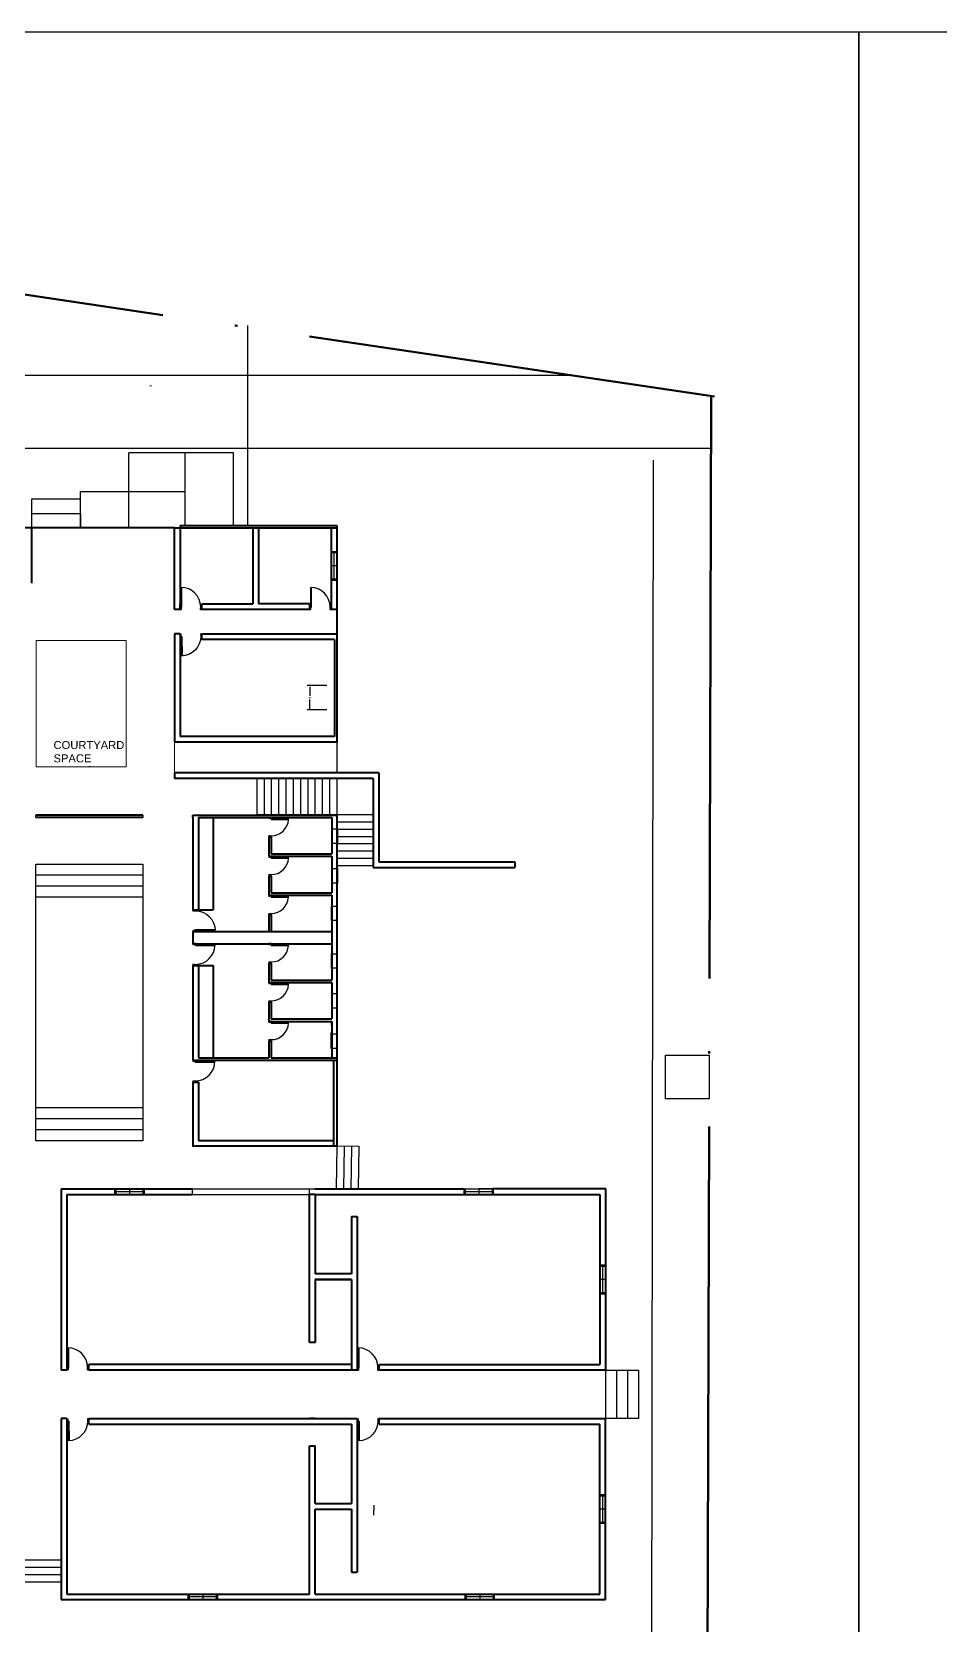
# Model space of a CAD drawing. Header units: metres. Extents: x -353 to 1688, y -477 to 135.
# Drawn here: x -232 to -194.6, y -266.6 to -200.9 of the extents above; entities that cross this region are included whole.
import ezdxf

# ---------------------------------------------------------------- set-up
doc = ezdxf.new("R2010")
doc.units = ezdxf.units.M
doc.header["$MEASUREMENT"] = 0
doc.linetypes.add('ACAD_ISO04W100', pattern=[30, 24, -3, 0, -3])
for name, color, linetype in [('ARCH', 7, 'Continuous'), ('CIRCULATION', 8, 'Continuous'), ('door space', 1, 'Continuous'), ('FUR', 7, 'Continuous'), ('ID-LOOSE', 31, 'Continuous'), ('WINDOW', 10, 'Continuous')]:
    doc.layers.add(name, color=color, linetype=linetype)
for name, color, linetype, lineweight in [('PLINTH', 7, 'Continuous', 20), ('SITE BOUNDARY', 6, 'ACAD_ISO04W100', 60), ('WALL', 2, 'Continuous', 40)]:
    doc.layers.add(name, color=color, linetype=linetype, lineweight=lineweight)
doc.layers.add('STAIR', color=231, linetype='Continuous', plot=False)
doc.styles.get("Standard").update_dxf_attribs({"font": 'arial.ttf'})
doc.dimstyles.new('ARCHITXT', dxfattribs={"dimtxt": 0.05, "dimasz": 0.05, "dimexe": 0.1, "dimexo": 0.02, "dimgap": 0.05, "dimtad": 1, "dimtih": 1, "dimtoh": 1, "dimdec": 0, "dimlfac": 1000, "dimzin": 0, "dimdsep": 46, "dimtxsty": 'Standard', "dimcen": 0.1, "dimdle": 0.18, "dimclrd": 15, "dimclre": 15, "dimclrt": 202, "dimadec": 0, "dimazin": 0, "dimtfac": 0.72, "dimtdec": 0, "dimtix": 1, "dimtmove": 2, "dimatfit": 3, "dimfxl": 1, "dimtolj": 1, "dimtzin": 0, "dimarcsym": 0})

# ---------------------------------------------------------------- blocks, each defined once
blk = doc.blocks.new('DOOR-80')
at = {"layer": 'ARCH', "color": 32}
for p, q in [((-360, -263), (-360, -363)), ((-315, -263), (-360, -263)), ((-360, -363), (-310, -363)), ((-315, -263), (-315, -303)), ((-310, -303), (-315, -303)), ((-310, -303), (-310, -363)), ((390, -363), (390, -303)), ((395, -303), (390, -303)), ((390, -363), (440, -363)), ((440, -263), (395, -263)), ((395, -303), (395, -263)), ((440, -363), (440, -263))]:
    blk.add_line(p, q, dxfattribs=at)
blk.add_lwpolyline([(-280, 447), (-315, 447), (-315, -263), (-280, -263)], close=True, dxfattribs=at)
at = {"layer": 'ARCH', "color": 40}
blk.add_arc((-315, -263), 710, 0, 87.17441, dxfattribs=at)
blk = doc.blocks.new('*D307')
at = {"layer": 'Defpoints', "color": 0, "transparency": 16777216}
for p in [(-220.571, -227.856), (-219.846, -227.856), (-219.846, -228.856)]:
    blk.add_point(p, dxfattribs=at)
at = {"layer": 'ID-LOOSE', "color": 15, "lineweight": -2, "transparency": 16777216}
for p, q in [((-219.866, -227.856), (-220.671, -227.856)), ((-220.571, -227.906), (-220.571, -228.28)), ((-219.866, -228.856), (-220.671, -228.856)), ((-220.571, -228.806), (-220.571, -228.431))]:
    blk.add_line(p, q, dxfattribs=at)
at = {"layer": 'ID-LOOSE', "color": 15, "transparency": 16777216}
for points in [[(-220.58, -227.906), (-220.563, -227.906), (-220.571, -227.856)], [(-220.58, -228.806), (-220.563, -228.806), (-220.571, -228.856)]]:
    blk.add_solid(points, dxfattribs=at)
at = {"layer": 'ID-LOOSE', "color": 202, "transparency": 16777216, "insert": (-220.571, -228.356), "char_height": 0.05, "attachment_point": 5}
blk.add_mtext('\\A1;1000', dxfattribs=at)

msp = doc.modelspace()

# ---------------------------------------------------------------- linework, layer by layer
for p, q in [((-206.49331, -281.68492), (-206.41113, -218.56538)), ((-219.4527, -230.179), (-219.4527, -231.449)), ((-222.7527, -231.679), (-222.7527, -233.179)), ((-221.8527, -231.679), (-221.8527, -233.179)), ((-219.4527, -231.679), (-219.4527, -233.179)), ((-219.4527, -233.179), (-222.7527, -233.179)), ((-230.80192, -248.59165), (-225.4127, -248.59165)), ((-230.57192, -248.59165), (-225.4127, -248.59165)), ((-220.57192, -248.59165), (-220.34192, -248.59165)), ((-229.67192, -255.82165), (-220.57192, -255.82165)), ((-230.80192, -256.05165), (-230.57192, -256.05165)), ((-229.67192, -256.05165), (-220.34192, -256.05165)), ((-207.03192, -256.05165), (-207.03192, -258.05165)), ((-230.57192, -258.28165), (-230.57186, -258.28165)), ((-218.61192, -258.05277), (-218.61192, -261.55165)), ((-230.57192, -265.51165), (-226.57192, -265.51165))]:
    msp.add_line(p, q)
at = {"layer": 'CIRCULATION'}
for p, q in [((-209.64445, -215.08567), (-233.45305, -215.08567)), ((-204.04083, -218.08567), (-233.45305, -218.08567))]:
    msp.add_line(p, q, dxfattribs=at)
at = {"layer": 'Defpoints'}
for p, q in [((-204.03472, -215.91671), (-204.03472, -218.91671)), ((-232.01626, -223.63724), (-232.01539, -223.63724)), ((-225.9127, -224.489), (-225.9127, -224.489)), ((-225.9127, -224.489), (-225.9127, -224.489)), ((-225.9127, -224.489), (-225.9127, -224.489)), ((-222.6827, -224.489), (-222.68368, -224.489)), ((-231.85017, -233.28714), (-231.85017, -233.18714)), ((-227.45017, -233.18714), (-227.45017, -233.28714)), ((-231.85017, -235.20745), (-227.45017, -235.20745)), ((-231.85017, -246.60745), (-231.85017, -235.20745)), ((-227.45017, -235.20745), (-227.45017, -246.60745)), ((-205.91527, -243.07657), (-204.11527, -243.07657)), ((-205.91527, -244.87657), (-205.91527, -243.07657)), ((-204.11527, -243.07657), (-204.11527, -244.87657)), ((-204.11527, -244.87657), (-205.91527, -244.87657)), ((-227.45017, -246.60745), (-231.85017, -246.60745)), ((-218.612, -258.05294), (-218.84192, -258.05277))]:
    msp.add_line(p, q, dxfattribs=at)
for points in [[(-197.94718, -305.92207), (-272.19718, -305.92207), (-272.19718, -200.92207), (-197.94718, -200.92207)], [(-123.69718, -305.92207), (-197.94718, -305.92207), (-197.94718, -200.92207), (-123.69718, -200.92207)]]:
    msp.add_lwpolyline(points, close=True, dxfattribs=at)
at = {"layer": 'door space'}
for p, q in [((-225.87072, -223.80966), (-225.87072, -224.61966)), ((-225.83572, -224.61966), (-225.83572, -223.80966)), ((-220.5377, -223.809), (-220.5377, -224.619)), ((-220.5027, -224.619), (-220.5027, -223.809)), ((-225.87072, -224.61966), (-225.91572, -224.61966)), ((-225.91572, -224.61966), (-225.91572, -224.71966)), ((-225.91572, -224.71966), (-225.86572, -224.71966)), ((-225.87072, -224.61966), (-225.83572, -224.61966)), ((-225.87072, -224.61966), (-225.87072, -224.65966)), ((-225.86572, -224.65966), (-225.87072, -224.65966)), ((-225.86572, -224.65966), (-225.86572, -224.71966)), ((-225.06072, -224.65966), (-225.06572, -224.65966)), ((-225.06572, -224.71966), (-225.06572, -224.65966)), ((-225.06572, -224.71966), (-225.01572, -224.71966)), ((-225.01572, -224.61966), (-225.06072, -224.61966)), ((-225.06072, -224.65966), (-225.06072, -224.61966)), ((-225.01572, -224.71966), (-225.01572, -224.61966)), ((-220.5377, -224.619), (-220.5827, -224.619)), ((-220.5827, -224.619), (-220.5827, -224.719)), ((-220.5827, -224.719), (-220.5327, -224.719)), ((-220.5377, -224.619), (-220.5027, -224.619)), ((-220.5377, -224.619), (-220.5377, -224.659)), ((-220.5327, -224.659), (-220.5377, -224.659)), ((-220.5327, -224.659), (-220.5327, -224.719)), ((-219.7277, -224.659), (-219.7327, -224.659)), ((-219.7327, -224.719), (-219.7327, -224.659)), ((-219.7327, -224.719), (-219.6827, -224.719)), ((-219.6827, -224.619), (-219.7277, -224.619)), ((-219.7277, -224.659), (-219.7277, -224.619)), ((-219.6827, -224.719), (-219.6827, -224.619)), ((-225.91342, -225.72941), (-225.86342, -225.72891)), ((-225.91242, -225.82941), (-225.91342, -225.72941)), ((-225.86282, -225.78891), (-225.86782, -225.78896)), ((-225.86742, -225.82896), (-225.86782, -225.78896)), ((-225.86282, -225.78891), (-225.86342, -225.72891)), ((-225.06346, -225.72088), (-225.01346, -225.72038)), ((-225.06346, -225.72088), (-225.06286, -225.78088)), ((-225.05786, -225.78083), (-225.06286, -225.78088)), ((-225.05786, -225.78083), (-225.05746, -225.82083)), ((-225.01346, -225.72038), (-225.01246, -225.82037)), ((-225.86742, -225.82896), (-225.91242, -225.82941)), ((-225.86742, -225.82896), (-225.83242, -225.8286)), ((-225.85929, -226.63892), (-225.86742, -225.82896)), ((-225.83242, -225.8286), (-225.82429, -226.63856)), ((-225.01246, -225.82037), (-225.05746, -225.82083)), ((-225.38237, -237.0909), (-225.28237, -237.0899)), ((-225.38187, -237.1409), (-225.38237, -237.0909)), ((-225.38187, -237.1409), (-225.32187, -237.1403)), ((-225.32192, -237.1353), (-225.28192, -237.1349)), ((-225.28237, -237.0899), (-225.28192, -237.1349)), ((-225.31384, -237.94026), (-225.37384, -237.94086)), ((-225.37334, -237.99086), (-225.37384, -237.94086)), ((-225.27334, -237.98985), (-225.37334, -237.99086)), ((-225.31384, -237.94026), (-225.31379, -237.94526)), ((-225.27379, -237.94486), (-225.31379, -237.94526)), ((-225.27414, -237.90986), (-224.46418, -237.90173)), ((-225.27379, -237.94486), (-225.27414, -237.90986)), ((-224.46383, -237.93673), (-225.27379, -237.94486)), ((-225.27379, -237.94486), (-225.27334, -237.98985)), ((-225.38093, -238.48516), (-225.38093, -238.53516)), ((-225.28093, -238.48516), (-225.38093, -238.48516)), ((-225.32093, -238.53516), (-225.38093, -238.53516)), ((-225.28093, -238.53016), (-225.32093, -238.53016)), ((-225.32093, -238.53516), (-225.32093, -238.53016)), ((-225.28093, -238.53016), (-225.28093, -238.48516)), ((-224.47093, -238.53016), (-225.28093, -238.53016)), ((-225.28093, -238.53016), (-225.28093, -238.56516)), ((-225.28093, -238.56516), (-224.47093, -238.56516)), ((-225.38093, -239.33516), (-225.38093, -239.38516)), ((-225.38093, -239.33516), (-225.32093, -239.33516)), ((-225.38093, -239.38516), (-225.28093, -239.38516)), ((-225.32093, -239.34016), (-225.32093, -239.33516)), ((-225.32093, -239.34016), (-225.28093, -239.34016)), ((-225.28093, -239.38516), (-225.28093, -239.34016)), ((-225.38302, -243.28714), (-225.38302, -243.33714)), ((-225.28302, -243.28714), (-225.38302, -243.28714)), ((-225.32302, -243.33714), (-225.38302, -243.33714)), ((-225.28302, -243.33214), (-225.32302, -243.33214)), ((-225.32302, -243.33714), (-225.32302, -243.33214)), ((-225.28302, -243.33214), (-225.28302, -243.28714)), ((-224.47302, -243.33214), (-225.28302, -243.33214)), ((-225.28302, -243.33214), (-225.28302, -243.36714)), ((-225.28302, -243.36714), (-224.47302, -243.36714)), ((-225.38302, -244.13714), (-225.38302, -244.18714)), ((-225.38302, -244.13714), (-225.32302, -244.13714)), ((-225.32302, -244.14214), (-225.32302, -244.13714)), ((-225.32302, -244.14214), (-225.28302, -244.14214)), ((-225.28302, -244.18714), (-225.28302, -244.14214)), ((-225.38302, -244.18714), (-225.28302, -244.18714)), ((-230.52873, -255.14096), (-230.52873, -255.95096)), ((-230.49373, -255.95096), (-230.49373, -255.14096)), ((-218.567, -255.14165), (-218.567, -255.95165)), ((-218.532, -255.95165), (-218.532, -255.14165)), ((-230.52873, -255.95096), (-230.57373, -255.95096)), ((-230.57373, -255.95096), (-230.57373, -256.05096)), ((-230.52873, -255.95096), (-230.49373, -255.95096)), ((-230.52873, -255.95096), (-230.52873, -255.99096)), ((-230.52373, -255.99096), (-230.52873, -255.99096)), ((-230.52373, -255.99096), (-230.52373, -256.05096)), ((-229.71873, -255.99096), (-229.72373, -255.99096)), ((-229.72373, -256.05096), (-229.72373, -255.99096)), ((-229.67373, -255.95096), (-229.71873, -255.95096)), ((-229.71873, -255.99096), (-229.71873, -255.95096)), ((-229.67373, -256.05096), (-229.67373, -255.95096)), ((-218.567, -255.95165), (-218.612, -255.95165)), ((-218.612, -255.95165), (-218.612, -256.05165)), ((-218.567, -255.95165), (-218.532, -255.95165)), ((-218.567, -255.95165), (-218.567, -255.99165)), ((-218.562, -255.99165), (-218.567, -255.99165)), ((-218.562, -255.99165), (-218.562, -256.05165)), ((-217.757, -255.99165), (-217.762, -255.99165)), ((-217.762, -256.05165), (-217.762, -255.99165)), ((-217.712, -255.95165), (-217.757, -255.95165)), ((-217.757, -255.99165), (-217.757, -255.95165)), ((-217.712, -256.05165), (-217.712, -255.95165)), ((-230.57373, -256.05096), (-230.52373, -256.05096)), ((-229.72373, -256.05096), (-229.67373, -256.05096)), ((-218.612, -256.05165), (-218.562, -256.05165)), ((-217.762, -256.05165), (-217.712, -256.05165)), ((-230.57482, -258.06119), (-230.52483, -258.06069)), ((-230.57382, -258.16118), (-230.57482, -258.06119)), ((-230.52882, -258.16073), (-230.57382, -258.16118)), ((-230.52422, -258.12068), (-230.52922, -258.12074)), ((-230.52882, -258.16073), (-230.52922, -258.12074)), ((-230.52882, -258.16073), (-230.49382, -258.16038)), ((-230.52069, -258.97069), (-230.52882, -258.16073)), ((-230.52422, -258.12068), (-230.52483, -258.06069)), ((-230.49382, -258.16038), (-230.48569, -258.97034)), ((-229.72487, -258.05266), (-229.67487, -258.05216)), ((-229.72487, -258.05266), (-229.72426, -258.11265)), ((-229.71926, -258.1126), (-229.72426, -258.11265)), ((-229.71926, -258.1126), (-229.71886, -258.1526)), ((-229.67386, -258.15215), (-229.71886, -258.1526)), ((-229.67487, -258.05216), (-229.67386, -258.15215)), ((-218.61633, -258.06109), (-218.56633, -258.06059)), ((-218.61533, -258.16108), (-218.61633, -258.06109)), ((-218.57033, -258.16063), (-218.61533, -258.16108)), ((-218.56573, -258.12058), (-218.57073, -258.12063)), ((-218.57033, -258.16063), (-218.57073, -258.12063)), ((-218.57033, -258.16063), (-218.53533, -258.16028)), ((-218.5622, -258.97059), (-218.57033, -258.16063)), ((-218.56573, -258.12058), (-218.56633, -258.06059)), ((-218.53533, -258.16028), (-218.5272, -258.97024)), ((-217.76638, -258.05256), (-217.71638, -258.05206)), ((-217.76638, -258.05256), (-217.76577, -258.11255)), ((-217.76077, -258.1125), (-217.76577, -258.11255)), ((-217.76077, -258.1125), (-217.76037, -258.1525)), ((-217.71537, -258.15205), (-217.76037, -258.1525)), ((-217.71638, -258.05206), (-217.71537, -258.15205))]:
    msp.add_line(p, q, dxfattribs=at)
for centre, major_axis in [((-225.87072, -224.61966), (-0.57276, 0.57276)), ((-220.5377, -224.619), (-0.57276, 0.57276)), ((-225.28093, -238.53016), (0.57276, 0.57276)), ((-225.28302, -243.33214), (0.57276, 0.57276)), ((-230.52873, -255.95096), (-0.57276, 0.57276)), ((-218.567, -255.95165), (-0.57276, 0.57276))]:
    msp.add_ellipse(centre, major_axis=major_axis, ratio=1, start_param=3.92699082, end_param=5.49778714, dxfattribs=at)
at = {"layer": 'door space', "extrusion": (0, 0, -1)}
for centre, major_axis in [((-225.86742, -225.82896), (-0.56698, -0.57848)), ((-225.27379, -237.94486), (0.57848, -0.56698)), ((-230.52882, -258.16073), (-0.56698, -0.57848)), ((-218.57033, -258.16063), (-0.56698, -0.57848))]:
    msp.add_ellipse(centre, major_axis=major_axis, ratio=1, start_param=3.92699082, end_param=5.49778714, dxfattribs=at)
at = {"layer": 'FUR'}
for p in [(-217.92908, -261.62587), (-217.92908, -262.02587)]:
    msp.add_line(p, (-217.92908, -261.82587), dxfattribs=at)
at = {"layer": 'PLINTH'}
for p, q in [((-231.83367, -225.99881), (-228.13367, -225.99881)), ((-231.83367, -231.19881), (-231.83367, -225.99881)), ((-228.13367, -225.99881), (-228.13367, -231.19881)), ((-226.1427, -231.449), (-226.1427, -230.179)), ((-228.13367, -231.19881), (-231.83367, -231.19881))]:
    msp.add_line(p, q, dxfattribs=at)
at = {"layer": 'SITE BOUNDARY'}
for p, q in [((-250.36149, -209.08752), (-203.89173, -215.93779)), ((-204.03472, -215.91671), (-204.21817, -281.0103))]:
    msp.add_line(p, q, dxfattribs=at)
at = {"layer": 'STAIR'}
for p, q in [((-223.11539, -221.259), (-223.11539, -213.01551)), ((-228.01539, -221.359), (-228.01539, -218.259)), ((-223.71539, -218.259), (-228.01539, -218.259)), ((-225.71539, -218.259), (-225.71539, -221.259)), ((-223.71539, -221.259), (-223.71539, -218.259)), ((-230.01539, -221.359), (-230.01539, -219.859)), ((-230.01539, -219.859), (-225.71539, -219.859)), ((-232.01539, -221.359), (-232.01539, -220.159)), ((-232.01539, -220.159), (-230.01539, -220.159)), ((-232.01539, -220.759), (-230.01539, -220.759)), ((-230.01539, -220.759), (-230.01539, -221.359)), ((-225.71539, -221.259), (-223.71539, -221.259)), ((-222.7527, -231.679), (-222.7527, -233.179)), ((-222.4527, -231.679), (-222.4527, -233.179)), ((-222.1527, -231.679), (-222.1527, -233.179)), ((-221.8527, -231.679), (-221.8527, -233.179)), ((-221.5527, -231.679), (-221.5527, -233.179)), ((-221.2527, -231.679), (-221.2527, -233.179)), ((-220.9527, -231.679), (-220.9527, -233.179)), ((-220.6527, -231.679), (-220.6527, -233.179)), ((-220.3527, -231.679), (-220.3527, -233.179)), ((-220.0527, -231.679), (-220.0527, -233.179)), ((-219.7527, -231.679), (-219.7527, -233.179)), ((-219.4527, -231.679), (-219.4527, -233.179)), ((-217.9527, -233.179), (-219.4527, -233.179)), ((-217.9527, -233.479), (-219.4527, -233.479)), ((-217.9527, -233.779), (-219.4527, -233.779)), ((-217.9527, -234.079), (-219.4527, -234.079)), ((-217.9527, -234.379), (-219.4527, -234.379)), ((-217.9527, -234.679), (-219.4527, -234.679)), ((-217.9527, -234.979), (-219.4527, -234.979)), ((-217.9527, -235.279), (-219.4527, -235.279)), ((-231.85017, -235.65745), (-227.45017, -235.65745)), ((-231.85017, -236.10745), (-227.45017, -236.10745)), ((-231.85017, -236.55745), (-227.45017, -236.55745)), ((-227.45017, -245.25745), (-231.85017, -245.25745)), ((-227.45017, -245.70745), (-231.85017, -245.70745)), ((-227.45017, -246.15745), (-231.85017, -246.15745)), ((-219.45302, -246.82165), (-219.47692, -248.59165)), ((-219.45302, -246.82165), (-218.5531, -246.83381)), ((-219.15304, -246.8257), (-219.17695, -248.5957)), ((-218.85307, -246.82975), (-218.87697, -248.59975)), ((-218.5531, -246.83381), (-218.577, -248.60381)), ((-208.38192, -256.05165), (-207.03192, -256.05165)), ((-208.38192, -256.05165), (-208.38164, -258.05165)), ((-207.93192, -256.05165), (-207.93192, -258.05165)), ((-207.48192, -256.05165), (-207.48192, -258.05165)), ((-207.03192, -256.05165), (-207.03192, -258.05165)), ((-207.03192, -258.05165), (-208.38192, -258.05165)), ((-235.71407, -263.87513), (-230.80192, -263.87513)), ((-235.71407, -264.17513), (-230.80192, -264.17513)), ((-235.71407, -264.47513), (-230.80192, -264.47513)), ((-235.71407, -264.77513), (-230.80192, -264.77513))]:
    msp.add_line(p, q, dxfattribs=at)
at = {"layer": 'WALL'}
for p, q in [((-227.12661, -212.51265), (-227.12661, -212.51265)), ((-227.12661, -215.49253), (-227.12661, -215.51265)), ((-226.1427, -221.359), (-236.47539, -221.359)), ((-232.01539, -223.63724), (-232.01539, -221.35344)), ((-226.14403, -224.71317), (-226.14403, -221.36952)), ((-226.1427, -221.359), (-219.4527, -221.359)), ((-225.9127, -221.259), (-225.9127, -224.489)), ((-225.9127, -221.259), (-219.4527, -221.259)), ((-222.9127, -221.359), (-222.9127, -224.489)), ((-222.6827, -221.359), (-222.6827, -224.489)), ((-219.6827, -221.359), (-219.6827, -224.719)), ((-219.4527, -221.259), (-219.4527, -230.179)), ((-225.9134, -224.49004), (-225.9134, -224.72004)), ((-225.0134, -224.72004), (-225.0134, -224.49004)), ((-225.0134, -224.49004), (-222.9127, -224.49004)), ((-220.5827, -224.489), (-222.6827, -224.489)), ((-220.5827, -224.489), (-220.5827, -224.719)), ((-225.9134, -224.719), (-226.1427, -224.719)), ((-222.68368, -224.719), (-225.0134, -224.719)), ((-220.5827, -224.719), (-222.68368, -224.719)), ((-219.4527, -224.719), (-219.6827, -224.719)), ((-226.1427, -225.7197), (-226.1427, -230.179)), ((-225.91282, -225.7197), (-226.1427, -225.7197)), ((-225.91282, -225.7197), (-225.91282, -225.9497)), ((-225.01282, -225.7197), (-219.4527, -225.71897)), ((-225.01282, -225.9497), (-225.01282, -225.7197)), ((-225.91282, -225.9497), (-225.9127, -225.9497)), ((-225.9127, -225.949), (-225.9127, -229.949)), ((-219.5527, -225.949), (-225.01282, -225.949)), ((-219.5527, -225.949), (-219.5527, -229.949)), ((-219.4527, -230.179), (-226.1427, -230.179)), ((-219.5527, -229.949), (-225.9127, -229.949)), ((-229.6227, -231.19881), (-229.6227, -231.179)), ((-226.1427, -231.449), (-226.1427, -231.679)), ((-217.7227, -231.449), (-226.1427, -231.449)), ((-217.9527, -231.679), (-226.1427, -231.679)), ((-217.9527, -231.679), (-217.9527, -233.479)), ((-217.7227, -231.449), (-217.7227, -233.479)), ((-227.45017, -233.18714), (-231.85017, -233.18714)), ((-227.45017, -233.28714), (-231.85017, -233.28714)), ((-225.38302, -233.18714), (-219.45302, -233.18714)), ((-225.38302, -233.28714), (-225.38302, -233.18714)), ((-225.38302, -233.28714), (-225.38302, -237.08714)), ((-225.15302, -233.28714), (-222.25302, -233.28714)), ((-225.15302, -233.28714), (-225.15302, -237.08714)), ((-224.55302, -233.28714), (-224.55302, -237.08714)), ((-222.25302, -233.28714), (-219.65302, -233.28714)), ((-219.65302, -233.28714), (-219.65302, -234.78714)), ((-219.45302, -233.18714), (-219.45302, -238.77066)), ((-217.9527, -233.479), (-217.9527, -235.35193)), ((-217.7227, -233.479), (-217.7227, -235.12193)), ((-222.25302, -234.08714), (-222.15302, -234.08714)), ((-222.25302, -234.08714), (-222.25302, -234.88714)), ((-222.15302, -234.08714), (-222.15302, -234.78714)), ((-222.25302, -234.88714), (-219.65302, -234.88714)), ((-222.15302, -234.78714), (-219.65302, -234.78714)), ((-219.65302, -234.88714), (-219.65302, -236.38714)), ((-217.9527, -235.35193), (-212.1227, -235.35193)), ((-217.7227, -235.12193), (-212.1227, -235.12193)), ((-212.1227, -235.12193), (-212.1227, -235.35193)), ((-222.25302, -235.68714), (-222.15302, -235.68714)), ((-222.25302, -235.68714), (-222.25302, -236.48714)), ((-222.15302, -235.68714), (-222.15302, -236.38714)), ((-222.25302, -236.48714), (-219.65302, -236.48714)), ((-222.15302, -236.38714), (-219.65302, -236.38714)), ((-219.65302, -236.48714), (-219.65302, -238.77066)), ((-225.38302, -237.08714), (-224.55302, -237.08714)), ((-222.25302, -237.28714), (-222.15302, -237.28714)), ((-222.25302, -237.28714), (-222.25302, -237.98714)), ((-222.15302, -237.28714), (-222.15302, -237.98714)), ((-225.38302, -237.98714), (-219.65302, -237.98714)), ((-225.38302, -237.98714), (-225.38302, -238.48714)), ((-225.38302, -238.48714), (-219.65302, -238.48714)), ((-219.65302, -238.48714), (-219.65302, -239.98714)), ((-219.45302, -238.48714), (-219.45302, -241.83)), ((-225.38302, -239.38714), (-224.55302, -239.38714)), ((-225.38302, -239.38714), (-225.38302, -243.28714)), ((-225.15302, -239.38714), (-225.15302, -243.18714)), ((-225.15302, -239.38714), (-225.15302, -243.18714)), ((-224.55302, -239.38714), (-224.55302, -243.18714)), ((-222.25302, -239.28714), (-222.15302, -239.28714)), ((-222.25302, -239.28714), (-222.25302, -240.08714)), ((-222.15302, -239.28714), (-222.15302, -239.98714)), ((-222.25302, -240.08714), (-219.65302, -240.08714)), ((-222.15302, -239.98714), (-219.65302, -239.98714)), ((-219.65302, -240.08714), (-219.65302, -241.58714)), ((-222.25302, -240.88714), (-222.25302, -241.68714)), ((-222.25302, -240.88814), (-222.15302, -240.88814)), ((-222.15302, -240.88714), (-222.15302, -241.58714)), ((-222.15302, -241.68714), (-222.25302, -241.68714)), ((-222.15302, -241.58714), (-219.65302, -241.58714)), ((-222.15302, -241.68714), (-219.65302, -241.68714)), ((-219.68302, -242.1511), (-219.68302, -242.80352)), ((-219.65302, -241.68714), (-219.65302, -241.83)), ((-219.65302, -241.83), (-219.65302, -241.68714)), ((-219.65302, -241.68714), (-219.65302, -243.18714)), ((-219.45302, -241.58714), (-219.45302, -246.82165)), ((-222.25302, -242.48714), (-222.15302, -242.48714)), ((-222.25302, -242.48714), (-222.25302, -243.18714)), ((-222.15302, -242.48714), (-222.15302, -243.18714)), ((-225.38302, -243.28714), (-219.45302, -243.28714)), ((-225.15302, -243.18714), (-222.25302, -243.18714)), ((-222.15302, -243.18714), (-219.45302, -243.18714)), ((-219.58302, -243.28714), (-219.58302, -246.82165)), ((-219.58302, -243.28714), (-219.58302, -246.82165)), ((-225.38302, -244.18714), (-225.15302, -244.18714)), ((-225.38302, -244.18714), (-225.38302, -246.82165)), ((-225.15302, -244.18714), (-225.15302, -246.59165)), ((-227.82192, -246.60745), (-227.82192, -246.59165)), ((-225.4127, -246.59165), (-225.38302, -246.59165)), ((-225.15302, -246.59165), (-219.58302, -246.59165)), ((-219.45302, -246.59165), (-219.4527, -246.59165)), ((-225.4127, -246.82165), (-219.4527, -246.82165)), ((-230.80192, -248.59165), (-230.80192, -256.05165)), ((-230.80192, -248.59165), (-225.4127, -248.59165)), ((-220.34192, -248.59165), (-218.61192, -248.59165)), ((-218.61192, -248.59165), (-214.20611, -248.59165)), ((-208.36531, -248.59165), (-213.00611, -248.59074)), ((-208.38192, -248.59165), (-208.38192, -256.05165)), ((-230.57192, -248.82165), (-225.4127, -248.82165)), ((-230.57192, -248.82165), (-230.57192, -255.82165)), ((-220.57192, -254.92165), (-220.57192, -248.82165)), ((-220.34192, -248.82165), (-220.57192, -248.82165)), ((-220.34192, -248.82165), (-218.84192, -248.82165)), ((-220.34192, -248.82165), (-208.61192, -248.82165)), ((-220.34192, -248.82165), (-220.34192, -252.09165)), ((-208.61192, -248.82165), (-208.61192, -255.82165)), ((-218.84192, -249.72165), (-218.61192, -249.72165)), ((-218.84192, -249.72165), (-218.84192, -252.09165)), ((-218.61192, -249.72165), (-218.61192, -255.82165)), ((-218.84192, -252.09165), (-220.34192, -252.09165)), ((-220.34192, -252.32165), (-220.34192, -254.92165)), ((-220.34192, -252.32165), (-218.84192, -252.32165)), ((-218.84192, -252.32165), (-220.34192, -252.32165)), ((-218.84192, -252.32165), (-218.84192, -256.05165)), ((-220.34192, -254.92165), (-220.57192, -254.92165)), ((-230.57192, -255.82165), (-230.57192, -256.05165)), ((-218.84192, -255.82165), (-229.67192, -255.82165)), ((-229.67192, -256.05165), (-229.67192, -255.82165)), ((-218.612, -255.82174), (-218.612, -256.05174)), ((-217.712, -255.82174), (-208.61192, -255.82165)), ((-217.712, -256.05174), (-217.712, -255.82174)), ((-230.57192, -256.05165), (-230.80192, -256.05165)), ((-218.84192, -256.05165), (-229.67192, -256.05165)), ((-218.61192, -256.05165), (-218.84192, -256.05165)), ((-208.38192, -256.05165), (-217.712, -256.05165)), ((-230.80192, -258.05165), (-230.80192, -265.51165)), ((-230.57186, -258.05236), (-230.80192, -258.05236)), ((-230.57192, -258.28165), (-230.57192, -265.28165)), ((-230.57186, -258.05236), (-230.57186, -258.28236)), ((-229.67186, -258.05165), (-218.84508, -258.05165)), ((-229.67186, -258.05165), (-220.57192, -258.05165)), ((-229.67186, -258.28236), (-229.67186, -258.05236)), ((-229.67186, -258.28165), (-220.57192, -258.28165)), ((-229.67186, -258.28165), (-218.84508, -258.28165)), ((-220.34192, -258.05165), (-220.57192, -258.05165)), ((-218.84508, -258.05373), (-218.61508, -258.05373)), ((-218.84508, -258.28165), (-218.84508, -261.55373)), ((-218.84192, -258.05277), (-218.84192, -258.05373)), ((-218.61508, -258.05373), (-218.61508, -264.38165)), ((-218.612, -258.05294), (-218.612, -258.28294)), ((-218.612, -258.28294), (-218.61192, -258.28294)), ((-218.61192, -258.28165), (-218.61192, -261.55165)), ((-217.712, -258.05294), (-208.38192, -258.05165)), ((-217.712, -258.28294), (-217.712, -258.05294)), ((-217.712, -258.28165), (-208.61192, -258.28165)), ((-208.61192, -265.28165), (-208.61192, -258.28165)), ((-208.38192, -265.51165), (-208.38192, -258.05165)), ((-220.57192, -259.18165), (-220.34192, -259.18165)), ((-220.57192, -265.28165), (-220.57192, -259.18165)), ((-220.34192, -261.55165), (-220.34192, -259.18165)), ((-220.34192, -261.55165), (-218.84508, -261.55165)), ((-220.34192, -265.28165), (-220.34192, -261.78165)), ((-220.34192, -261.78165), (-218.84508, -261.78165)), ((-218.84192, -261.55373), (-218.84508, -261.55373)), ((-218.84508, -261.78165), (-218.84508, -264.38165)), ((-218.61508, -261.55165), (-218.61192, -261.55165)), ((-218.84508, -264.15165), (-218.84192, -264.15165)), ((-218.84508, -264.38165), (-218.61508, -264.38165)), ((-230.80192, -265.51165), (-220.57192, -265.51165)), ((-230.57192, -265.28165), (-220.57192, -265.28165)), ((-224.37192, -265.51165), (-208.38192, -265.51165)), ((-220.34192, -265.28165), (-208.61192, -265.28165)), ((-220.34192, -265.28165), (-218.84192, -265.28165)), ((-220.34192, -265.51165), (-218.84192, -265.51165))]:
    msp.add_line(p, q, dxfattribs=at)
at = {"layer": 'WINDOW'}
for p, q in [((-219.6827, -223.524), (-219.6827, -222.324)), ((-219.6827, -222.324), (-219.4527, -222.324)), ((-219.6827, -222.374), (-219.4527, -222.374)), ((-219.5677, -223.474), (-219.5677, -222.374)), ((-219.4527, -222.324), (-219.4527, -223.524)), ((-222.9127, -222.924), (-222.9127, -222.924)), ((-219.4527, -222.924), (-219.6827, -222.924)), ((-219.4527, -223.524), (-219.4527, -222.924)), ((-219.4527, -223.474), (-219.6827, -223.474)), ((-219.4527, -223.524), (-219.6827, -223.524)), ((-219.65565, -234.36282), (-219.65565, -233.76282)), ((-219.65565, -233.76282), (-219.42565, -233.76282)), ((-219.42565, -233.76282), (-219.42565, -234.36282)), ((-219.42565, -234.36282), (-219.65565, -234.36282)), ((-219.65813, -235.99667), (-219.65813, -235.39667)), ((-219.65813, -235.39667), (-219.42813, -235.39667)), ((-219.42813, -235.39667), (-219.42813, -235.99667)), ((-219.42813, -235.99667), (-219.65813, -235.99667)), ((-219.66689, -237.53685), (-219.66689, -236.93685)), ((-219.66689, -236.93685), (-219.43689, -236.93685)), ((-219.43689, -236.93685), (-219.43689, -237.53685)), ((-219.43689, -237.53685), (-219.66689, -237.53685)), ((-219.67282, -239.501), (-219.67282, -238.901)), ((-219.67282, -238.901), (-219.44282, -238.901)), ((-219.44282, -238.901), (-219.44282, -239.501)), ((-219.44282, -239.501), (-219.67282, -239.501)), ((-219.66464, -241.14568), (-219.66464, -240.54568)), ((-219.66464, -240.54568), (-219.43464, -240.54568)), ((-219.43464, -240.54568), (-219.43464, -241.14568)), ((-219.43464, -241.14568), (-219.66464, -241.14568)), ((-219.67295, -242.80352), (-219.67295, -242.20352)), ((-219.67295, -242.20352), (-219.44295, -242.20352)), ((-219.44295, -242.20352), (-219.44295, -242.80352)), ((-219.44295, -242.80352), (-219.67295, -242.80352)), ((-228.59231, -248.82257), (-228.59231, -248.59165)), ((-228.59231, -248.59165), (-227.39231, -248.59165)), ((-228.54231, -248.82165), (-228.54231, -248.59165)), ((-227.44231, -248.70665), (-228.54231, -248.70665)), ((-227.99231, -248.59165), (-227.99231, -248.82165)), ((-227.44231, -248.59165), (-227.44231, -248.82165)), ((-227.39231, -248.59165), (-227.39231, -248.82165)), ((-225.4127, -248.59165), (-225.4127, -248.82165)), ((-225.4127, -248.59165), (-220.57192, -248.59165)), ((-220.57192, -248.82165), (-220.57192, -248.59165)), ((-214.20611, -248.82165), (-214.20611, -248.59074)), ((-214.20611, -248.59074), (-213.00611, -248.59074)), ((-214.15611, -248.82074), (-214.15611, -248.59074)), ((-213.05611, -248.70574), (-214.15611, -248.70574)), ((-213.00611, -248.59074), (-213.60611, -248.59074)), ((-213.60611, -248.59074), (-213.60611, -248.82074)), ((-213.05611, -248.59074), (-213.05611, -248.82074)), ((-213.00611, -248.59074), (-213.00611, -248.82074)), ((-227.39231, -248.82165), (-228.59231, -248.82165)), ((-225.4127, -248.82165), (-220.57192, -248.82165)), ((-213.00611, -248.82074), (-214.20611, -248.82074)), ((-208.61192, -252.92165), (-208.61192, -251.72165)), ((-208.61192, -251.72165), (-208.38192, -251.72165)), ((-208.61192, -251.77165), (-208.38192, -251.77165)), ((-208.49692, -252.87165), (-208.49692, -251.77165)), ((-208.38192, -251.72165), (-208.38192, -252.92165)), ((-208.38192, -252.32165), (-208.61192, -252.32165)), ((-208.38192, -252.92165), (-208.38192, -252.32165)), ((-208.38192, -252.87165), (-208.61192, -252.87165)), ((-208.38192, -252.92165), (-208.61192, -252.92165)), ((-208.61192, -262.38165), (-208.61192, -261.18165)), ((-208.61192, -261.18165), (-208.38192, -261.18165)), ((-208.61192, -261.23165), (-208.38192, -261.23165)), ((-208.49692, -262.33165), (-208.49692, -261.23165)), ((-208.38192, -261.18165), (-208.38192, -262.38165)), ((-208.38192, -261.78165), (-208.61192, -261.78165)), ((-208.38192, -262.38165), (-208.38192, -261.78165)), ((-208.38192, -262.33165), (-208.61192, -262.33165)), ((-208.38192, -262.38165), (-208.61192, -262.38165)), ((-225.57192, -265.51165), (-225.57192, -265.28165)), ((-225.57192, -265.28165), (-224.37192, -265.28165)), ((-224.37192, -265.51165), (-225.57192, -265.51165)), ((-225.52192, -265.51165), (-225.52192, -265.28165)), ((-224.42192, -265.39665), (-225.52192, -265.39665)), ((-224.37192, -265.28165), (-224.97192, -265.28165)), ((-224.97192, -265.28165), (-224.97192, -265.51165)), ((-224.42192, -265.28165), (-224.42192, -265.51165)), ((-224.37192, -265.28165), (-224.37192, -265.51165)), ((-214.16458, -265.51276), (-214.16458, -265.28276)), ((-214.16458, -265.28276), (-212.96458, -265.28276)), ((-212.96458, -265.51276), (-214.16458, -265.51276)), ((-214.11458, -265.51276), (-214.11458, -265.28276)), ((-213.01458, -265.39776), (-214.11458, -265.39776)), ((-212.96458, -265.28276), (-213.56458, -265.28276)), ((-213.56458, -265.28276), (-213.56458, -265.51276)), ((-213.01458, -265.28276), (-213.01458, -265.51276)), ((-212.96458, -265.28276), (-212.96458, -265.51276))]:
    msp.add_line(p, q, dxfattribs=at)

# ---------------------------------------------------------------- block references
at = {"layer": 'door space', "color": 12, "xscale": 0.000999999996565748, "yscale": 0.000999999996565748, "zscale": 0.000999999996565748, "rotation": 270}
for p in [(-221.89002, -233.64714), (-221.89002, -235.24714), (-221.89021, -236.84887), (-221.89054, -238.8466), (-221.89002, -240.44814), (-221.89002, -242.04714)]:
    msp.add_blockref('DOOR-80', p, dxfattribs=at)

# ---------------------------------------------------------------- texts
at = {"layer": 'PLINTH', "insert": (-231.12288, -230.13866), "char_height": 0.3296019, "attachment_point": 1}
msp.add_mtext_dynamic_manual_height_columns('COURTYARD SPACE', width=0.2376075, gutter_width=1.64801, heights=[0], dxfattribs=at)

# ---------------------------------------------------------------- dimensions: what is measured, and where the dimension line sits
at = {"layer": 'ID-LOOSE'}
dim = msp.add_linear_dim(base=(-220.5713, -227.85587), p1=(-219.8463, -228.85587), p2=(-219.8463, -227.85587), angle=90, dimstyle='ARCHITXT', dxfattribs=at)
dim.commit()
dim.dimension.update_dxf_attribs({"geometry": '*D307', "text_midpoint": (-220.5713, -228.35587)})

doc.saveas('drawing.dxf')
